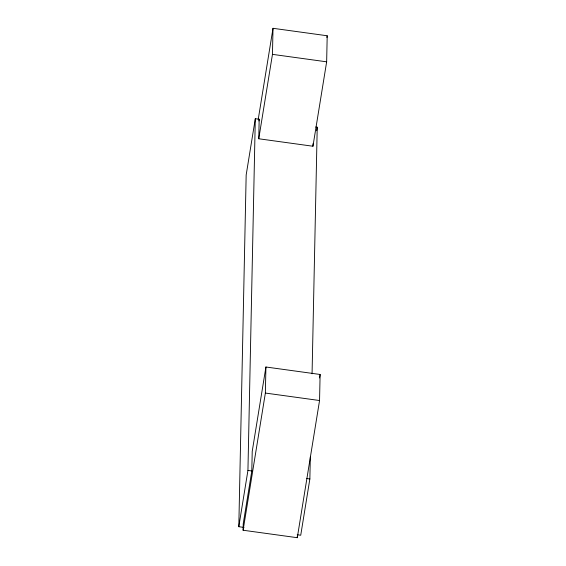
<?xml version="1.0" encoding="UTF-8"?>
<svg xmlns="http://www.w3.org/2000/svg" width="566" height="566" viewBox="0 0 566 566"><rect width="100%" height="100%" fill="white"/><g stroke="black" fill="none" stroke-linecap="round" stroke-linejoin="round"><path stroke-width="0.85" d="M244.031 527.427L238.802 526.705L246.168 174.979L255.301 118.697L259.171 119.235L258.761 138.769L312.948 146.24L326.653 61.821L327.198 35.764L273.01 28.3L258.216 119.461M243.104 530.236L243.239 523.72L251.806 470.962L252.217 451.42L265.921 367.001L320.108 374.466L319.557 400.523L297.291 537.7L243.104 530.236L265.369 393.059L265.921 367.001M238.802 526.705L247.936 470.424L255.301 118.697M258.761 138.769L272.465 54.357L273.01 28.3M297.291 537.7L297.327 536.073M312.948 146.24L313.005 143.686M297.242 534.757L300.73 535.238L309.864 478.956L310.324 456.868M312.064 373.793L317.229 127.23L315.687 127.017M258.895 120.961L259.171 119.235M326.915 37.505L327.198 35.764M316.67 130.696L317.229 127.23M319.542 377.947L320.108 374.466M272.465 54.357L326.653 61.821M265.369 393.059L319.557 400.523M247.936 470.424L251.806 470.962M306.765 478.532L309.864 478.956"/></g></svg>
